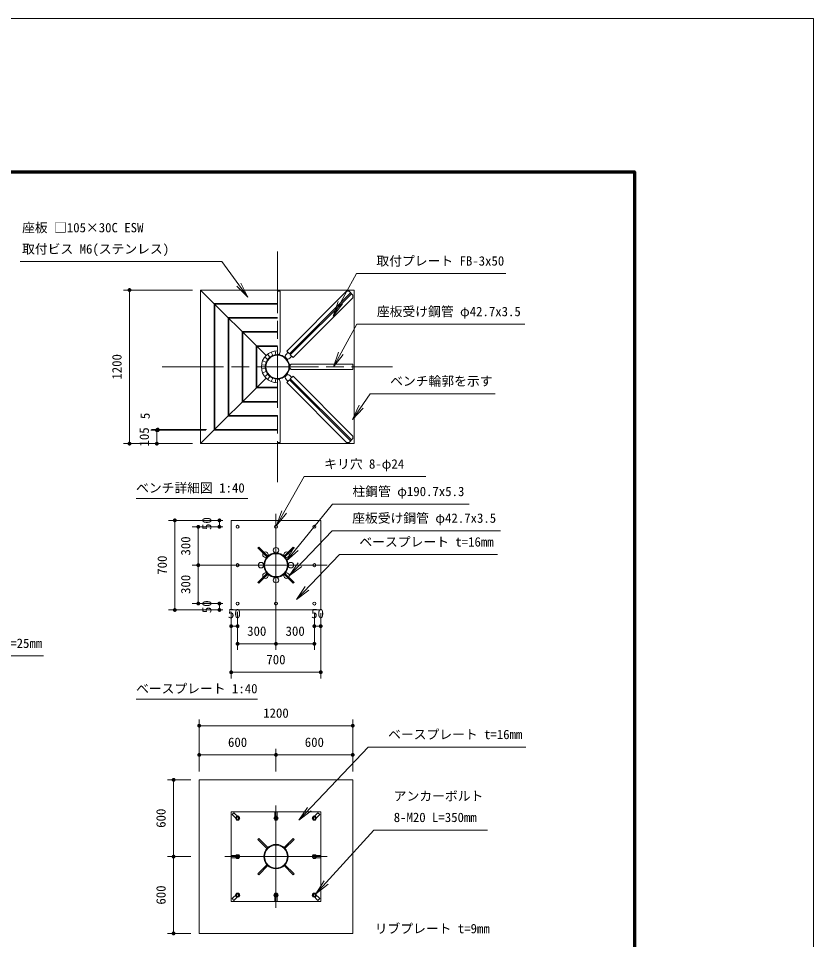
# Model space of a CAD drawing. Units: millimetres at full size, sheet at 1:40. Extents: x -800 to 17600, y -600 to 12480.
# Drawn here: x 11386 to 17600, y 5282 to 12480 of the extents above; entities that cross this region are included whole.
import ezdxf
from ezdxf.enums import TextEntityAlignment as Align

# ---------------------------------------------------------------- set-up
doc = ezdxf.new("R2010")
doc.units = ezdxf.units.MM
doc.header["$LTSCALE"] = 40
doc.linetypes.add('CHAIN', pattern=[18.5, 12, -1.5, 3.5, -1.5])
for name, color, linetype, lineweight in [('D-BMK', 2, 'CHAIN', 13), ('D-STR', 1, 'Continuous', 13), ('D-STR-DIM', 7, 'Continuous', 13), ('D-STR-HTXT', 7, 'Continuous', 13), ('D-STR-TXT', 7, 'Continuous', 13), ('D-TTL', 7, 'Continuous', 70), ('V-nasSTD', 5, 'Continuous', 13)]:
    doc.layers.add(name, color=color, linetype=linetype, lineweight=lineweight)
doc.styles.add('ＭＳ ゴシック', font='')
doc.styles.get('ＭＳ ゴシック').set_extended_font_data('MS Gothic')

# ---------------------------------------------------------------- blocks, each defined once
blk = doc.blocks.new('filled_dot')
at = {"color": 0, "linetype": 'Continuous', "lineweight": -2, "const_width": 1.25}
blk.add_lwpolyline([(-0.625, 0, 1), (0.625, 0, 1)], format="xyb", close=True, dxfattribs=at)
blk = doc.blocks.new('open_arrow')
at = {"color": 0, "linetype": 'Continuous', "lineweight": -2}
blk.add_lwpolyline([(7.5, 1.25), (0, 0), (7.5, -1.25)], dxfattribs=at)

msp = doc.modelspace()

# ---------------------------------------------------------------- linework, layer by layer
at = {"layer": 'D-BMK'}
for p, q in [((13410.27, 10657.57), (13410.27, 8857.57)), ((12510.27, 9757.57), (14310.27, 9757.57))]:
    msp.add_line(p, q, dxfattribs=at)
at = {"layer": 'D-STR'}
for p, q in [((12810.27, 10357.57), (13321.63, 9846.2)), ((13410.27, 10357.57), (12810.27, 10357.57)), ((12810.27, 10357.57), (12810.27, 9157.57)), ((13970.08, 10347.57), (14000.27, 10317.37)), ((13410.27, 10252.57), (12915.27, 10252.57)), ((12915.27, 10252.57), (12915.27, 9262.57)), ((13410.27, 10247.57), (12920.27, 10247.57)), ((12920.27, 10247.57), (12920.27, 9267.57)), ((13410.27, 10142.57), (13025.27, 10142.57)), ((13025.27, 10142.57), (13025.27, 9372.57)), ((13410.27, 10137.57), (13030.27, 10137.57)), ((13030.27, 10137.57), (13030.27, 9377.57)), ((13410.27, 10032.57), (13135.27, 10032.57)), ((13135.27, 10032.57), (13135.27, 9482.57)), ((13410.27, 10027.57), (13140.27, 10027.57)), ((13140.27, 10027.57), (13140.27, 9487.57)), ((13410.27, 9922.57), (13245.27, 9922.57)), ((13245.27, 9922.57), (13245.27, 9592.57)), ((13410.27, 9917.57), (13250.27, 9917.57)), ((13250.27, 9917.57), (13250.27, 9597.57)), ((13362.3, 9873.38), (13373.78, 9845.66)), ((13393.91, 9881.84), (13397.82, 9852.1)), ((13477.69, 9855.18), (13492.79, 9870.28)), ((13294.46, 9805.54), (13322.18, 9794.06)), ((13310.82, 9833.88), (13334.62, 9815.61)), ((13333.96, 9857.01), (13352.22, 9833.21)), ((13507.89, 9824.99), (13522.98, 9840.09)), ((13285.99, 9773.93), (13315.73, 9770.01)), ((13285.99, 9741.21), (13315.73, 9745.12)), ((13294.46, 9709.6), (13322.18, 9721.08)), ((13321.63, 9668.93), (12810.27, 9157.57)), ((13310.82, 9681.26), (13334.62, 9699.52)), ((13333.96, 9658.12), (13352.22, 9681.92)), ((13362.3, 9641.76), (13373.78, 9669.48)), ((13393.91, 9633.29), (13397.82, 9663.03)), ((13477.69, 9659.95), (13492.79, 9644.85)), ((13507.89, 9690.14), (13522.98, 9675.05)), ((13245.27, 9592.57), (13410.27, 9592.57)), ((13250.27, 9597.57), (13410.27, 9597.57)), ((13135.27, 9482.57), (13410.27, 9482.57)), ((13140.27, 9487.57), (13410.27, 9487.57)), ((13025.27, 9372.57), (13410.27, 9372.57)), ((13030.27, 9377.57), (13410.27, 9377.57)), ((12915.27, 9262.57), (13410.27, 9262.57)), ((12920.27, 9267.57), (13410.27, 9267.57)), ((12810.27, 9157.57), (13410.27, 9157.57)), ((13970.08, 9167.57), (14000.27, 9197.76)), ((13398.99, 8607.91), (13398.99, 7807.91)), ((12998.99, 8207.91), (13798.99, 8207.91)), ((13748.99, 6280.61), (13048.99, 6280.61)), ((13048.99, 6280.61), (13048.99, 5580.61)), ((13070.71, 6273.04), (13056.57, 6258.9)), ((13106.06, 6237.68), (13070.71, 6273.04)), ((13388.99, 6230.61), (13388.99, 6280.61)), ((13398.99, 6330.61), (13398.99, 5530.61)), ((13408.99, 6230.61), (13408.99, 6280.61)), ((13691.92, 6237.68), (13727.28, 6273.04)), ((13727.28, 6273.04), (13741.42, 6258.9)), ((13748.99, 5580.61), (13748.99, 6280.61)), ((13091.92, 6223.54), (13056.57, 6258.9)), ((13706.06, 6223.54), (13741.42, 6258.9)), ((13257.68, 6065.56), (13264.04, 6071.93)), ((13328.46, 5994.78), (13257.68, 6065.56)), ((13264.04, 6071.93), (13334.83, 6001.14)), ((13463.16, 6001.14), (13533.95, 6071.93)), ((13540.31, 6065.56), (13469.52, 5994.78)), ((13533.95, 6071.93), (13540.31, 6065.56)), ((12998.99, 5930.61), (13798.99, 5930.61)), ((13098.99, 5940.61), (13048.99, 5940.61)), ((13098.99, 5920.61), (13048.99, 5920.61)), ((13698.99, 5940.61), (13748.99, 5940.61)), ((13698.99, 5920.61), (13748.99, 5920.61)), ((13257.68, 5795.66), (13328.46, 5866.45)), ((13334.83, 5860.08), (13264.04, 5789.3)), ((13533.95, 5789.3), (13463.16, 5860.08)), ((13469.52, 5866.45), (13540.31, 5795.66)), ((13264.04, 5789.3), (13257.68, 5795.66)), ((13540.31, 5795.66), (13533.95, 5789.3)), ((13091.92, 5637.68), (13056.57, 5602.33)), ((13106.06, 5623.54), (13070.71, 5588.19)), ((13388.99, 5630.61), (13388.99, 5580.61)), ((13408.99, 5630.61), (13408.99, 5580.61)), ((13691.92, 5623.54), (13727.28, 5588.19)), ((13706.06, 5637.68), (13741.42, 5602.33)), ((13048.99, 5580.61), (13748.99, 5580.61)), ((13070.71, 5588.19), (13056.57, 5602.33)), ((13727.28, 5588.19), (13741.42, 5602.33))]:
    msp.add_line(p, q, dxfattribs=at)
for points in [[(13410.27, 10357.57), (12810.27, 10357.57), (12810.27, 9157.57), (13410.27, 9157.57)], [(13410.27, 10357.57), (14010.27, 10357.57), (14010.27, 9157.57), (13410.27, 9157.57)], [(13410.27, 10347.57), (13431.62, 10347.57), (13431.62, 9874.27)], [(13970.08, 10347.57), (13950.77, 10347.57), (13483.14, 9879.93), (13503.93, 9858.3), (13981.64, 10336.01)], [(13988.71, 10328.93), (13511, 9851.23), (13532.63, 9830.43), (14000.27, 10298.07), (14000.27, 10317.37)], [(13526.97, 9778.92), (14000.27, 9778.92), (14000.27, 9757.57)], [(13526.97, 9736.22), (14000.27, 9736.22), (14000.27, 9757.57)], [(13970.08, 9167.57), (13950.77, 9167.57), (13483.14, 9635.2), (13503.93, 9656.84), (13981.64, 9179.13)], [(13988.71, 9186.2), (13511, 9663.91), (13532.63, 9684.7), (14000.27, 9217.06), (14000.27, 9197.76)], [(13410.27, 9167.57), (13431.62, 9167.57), (13431.62, 9640.87)], [(13328.46, 8272.08), (13257.68, 8342.86), (13264.04, 8349.23), (13334.83, 8278.44)], [(13463.16, 8278.44), (13533.95, 8349.23), (13540.31, 8342.86), (13469.52, 8272.08)], [(13334.83, 8137.38), (13264.04, 8066.6), (13257.68, 8072.96), (13328.46, 8143.75)], [(13469.52, 8143.75), (13540.31, 8072.96), (13533.95, 8066.6), (13463.16, 8137.38)]]:
    msp.add_lwpolyline(points, dxfattribs=at)
for points in [[(13748.99, 8557.91), (13048.99, 8557.91), (13048.99, 7857.91), (13748.99, 7857.91)], [(12798.99, 5330.61), (13998.99, 5330.61), (13998.99, 6530.61), (12798.99, 6530.61)], [(13116.31, 6230.61), (13107.65, 6215.61), (13090.33, 6215.61), (13081.67, 6230.61), (13090.33, 6245.61), (13107.65, 6245.61)], [(13416.31, 6230.61), (13407.65, 6215.61), (13390.33, 6215.61), (13381.67, 6230.61), (13390.33, 6245.61), (13407.65, 6245.61)], [(13716.31, 6230.61), (13707.65, 6215.61), (13690.33, 6215.61), (13681.67, 6230.61), (13690.33, 6245.61), (13707.65, 6245.61)], [(13116.31, 5930.61), (13107.65, 5915.61), (13090.33, 5915.61), (13081.67, 5930.61), (13090.33, 5945.61), (13107.65, 5945.61)], [(13716.31, 5930.61), (13707.65, 5915.61), (13690.33, 5915.61), (13681.67, 5930.61), (13690.33, 5945.61), (13707.65, 5945.61)], [(13116.31, 5630.61), (13107.65, 5615.61), (13090.33, 5615.61), (13081.67, 5630.61), (13090.33, 5645.61), (13107.65, 5645.61)], [(13416.31, 5630.61), (13407.65, 5615.61), (13390.33, 5615.61), (13381.67, 5630.61), (13390.33, 5645.61), (13407.65, 5645.61)], [(13716.31, 5630.61), (13707.65, 5615.61), (13690.33, 5615.61), (13681.67, 5630.61), (13690.33, 5645.61), (13707.65, 5645.61)]]:
    msp.add_lwpolyline(points, close=True, dxfattribs=at)
for centre, radius in [((13410.27, 9757.57), 95.35), ((13410.27, 9757.57), 90.05), ((13098.99, 8507.91), 12), ((13398.99, 8507.91), 12), ((13698.99, 8507.91), 12), ((13316.47, 8290.43), 21.35), ((13398.99, 8207.91), 95.35), ((13398.99, 8207.91), 89.35), ((13398.99, 8324.61), 21.35), ((13481.51, 8290.43), 21.35), ((13098.99, 8207.91), 12), ((13282.29, 8207.91), 21.35), ((13515.69, 8207.91), 21.35), ((13698.99, 8207.91), 12), ((13316.47, 8125.39), 21.35), ((13481.51, 8125.39), 21.35), ((13398.99, 8091.21), 21.35), ((13098.99, 7907.91), 12), ((13398.99, 7907.91), 12), ((13698.99, 7907.91), 12), ((13098.99, 6230.61), 15), ((13098.99, 6230.61), 7.83), ((13398.99, 6230.61), 15), ((13398.99, 6230.61), 7.83), ((13698.99, 6230.61), 15), ((13698.99, 6230.61), 7.83), ((13398.99, 5930.61), 95.35), ((13398.99, 5930.61), 89.35), ((13098.99, 5930.61), 15), ((13098.99, 5930.61), 12), ((13098.99, 5930.61), 7.83), ((13698.99, 5930.61), 15), ((13698.99, 5930.61), 7.83), ((13098.99, 5630.61), 15), ((13098.99, 5630.61), 7.83), ((13398.99, 5630.61), 15), ((13398.99, 5630.61), 7.83), ((13698.99, 5630.61), 15), ((13698.99, 5630.61), 7.83)]:
    msp.add_circle(centre, radius, dxfattribs=at)
for centre, radius, start, end in [((13410.27, 9757.57), 125.35, 90, 270), ((13410.27, 9874.27), 21.35, 270, 0), ((13492.79, 9840.09), 21.35, 135, 315), ((13526.97, 9757.57), 21.35, 90, 180), ((13526.97, 9757.57), 21.35, 180, 270), ((13410.27, 9640.87), 21.35, 0, 90), ((13492.79, 9675.05), 21.35, 45, 225), ((13098.99, 6230.61), 10, 270, 200), ((13398.99, 6230.61), 10, 270, 200), ((13698.99, 6230.61), 10, 270, 200), ((13098.99, 5930.61), 10, 270, 200), ((13698.99, 5930.61), 10, 270, 200), ((13098.99, 5630.61), 10, 270, 200), ((13398.99, 5630.61), 10, 270, 200), ((13698.99, 5630.61), 10, 270, 200)]:
    msp.add_arc(centre, radius, start, end, dxfattribs=at)
at = {"layer": 'D-STR-DIM'}
for p, q in [((12746.27, 10357.57), (12206.36, 10357.57)), ((12254.36, 9157.57), (12254.36, 10357.57)), ((12851.27, 9262.57), (12420.38, 9262.57)), ((12856.27, 9267.57), (12426.88, 9267.57)), ((12851.27, 9262.57), (12426.88, 9262.57)), ((12468.38, 9157.57), (12468.38, 9262.57)), ((12474.88, 9262.57), (12474.88, 9267.57)), ((12746.27, 9157.57), (12206.36, 9157.57)), ((12746.27, 9157.57), (12420.38, 9157.57)), ((12984.99, 8557.91), (12560.47, 8557.91)), ((12608.47, 7857.91), (12608.47, 8557.91)), ((12984.99, 8507.86), (12744.02, 8507.86)), ((12792.02, 8207.91), (12792.02, 8507.86)), ((12984.99, 8557.91), (12908.99, 8557.91)), ((12984.99, 8507.86), (12908.99, 8507.86)), ((12956.99, 8507.86), (12956.99, 8557.91)), ((13022.99, 8207.91), (12744.02, 8207.91)), ((13022.99, 8207.91), (12744.02, 8207.91)), ((12792.02, 7907.91), (12792.02, 8207.91)), ((12984.99, 7857.91), (12560.47, 7857.91)), ((12984.99, 7907.91), (12744.02, 7907.91)), ((12984.99, 7907.91), (12908.99, 7907.91)), ((12984.99, 7857.91), (12908.99, 7857.91)), ((12956.99, 7857.91), (12956.99, 7907.91)), ((13048.99, 7843.91), (13048.99, 7323.3)), ((13048.99, 7793.91), (13048.99, 7683.22)), ((13098.99, 7843.91), (13098.99, 7683.22)), ((13098.99, 7843.91), (13098.99, 7545.69)), ((13398.99, 7840.43), (13398.99, 7545.69)), ((13398.99, 7840.43), (13398.99, 7545.69)), ((13698.99, 7831.91), (13698.99, 7545.69)), ((13698.99, 7831.91), (13698.99, 7683.22)), ((13748.99, 7831.91), (13748.99, 7683.22)), ((13748.99, 7793.91), (13748.99, 7323.3)), ((13098.99, 7731.22), (13048.99, 7731.22)), ((13748.99, 7731.22), (13698.99, 7731.22)), ((13398.99, 7593.69), (13098.99, 7593.69)), ((13698.99, 7593.69), (13398.99, 7593.69)), ((13748.99, 7371.3), (13048.99, 7371.3)), ((12798.99, 6594.61), (12798.99, 7001.54)), ((13998.99, 6594.61), (13998.99, 7001.54)), ((13998.99, 6953.54), (12798.99, 6953.54)), ((12798.99, 6594.61), (12798.99, 6773.61)), ((13398.99, 6594.61), (13398.99, 6773.61)), ((13398.99, 6594.61), (13398.99, 6773.61)), ((13998.99, 6594.61), (13998.99, 6773.61)), ((13398.99, 6725.61), (12798.99, 6725.61)), ((13998.99, 6725.61), (13398.99, 6725.61)), ((12734.99, 6530.61), (12550.99, 6530.61)), ((12598.99, 5930.61), (12598.99, 6530.61)), ((12734.99, 5930.61), (12550.99, 5930.61)), ((12734.99, 5930.61), (12550.99, 5930.61)), ((12598.99, 5330.61), (12598.99, 5930.61)), ((12734.99, 5330.61), (12550.99, 5330.61))]:
    msp.add_line(p, q, dxfattribs=at)
at = {"layer": 'D-STR-HTXT'}
for points in [[(13180.2, 10302.33), (12975.33, 10579.78), (12855.33, 10579.78), (11398.99, 10579.78)], [(13844.69, 10153.08), (14028.2, 10486.36), (14148.2, 10486.36), (15195.37, 10486.36)], [(13848.33, 9757.82), (14031.85, 10091.1), (14151.85, 10091.1), (15342.83, 10091.1)], [(13996.63, 9346.94), (14135.57, 9547.48), (14255.57, 9547.48), (15111.11, 9547.48)], [(13403.73, 8518.94), (13620.21, 8900.04), (13740.21, 8900.04), (14569.66, 8900.04)], [(13481.17, 8242.98), (13841.15, 8685.32), (13961.15, 8685.32), (14909.06, 8685.32)], [(13502.86, 8125.39), (13839.1, 8476.8), (13959.1, 8476.8), (15154.12, 8476.8)], [(13559.13, 7939.82), (13895.36, 8291.23), (14015.36, 8291.23), (15130.47, 8291.23)], [(9951.83, 8124.63), (10317.58, 7498.73), (10437.58, 7498.73), (11583.09, 7498.73)], [(13576.6, 6214.23), (14119.7, 6786.65), (14239.7, 6786.65), (15351.03, 6786.65)], [(13710.56, 5640.16), (14163.85, 6138.48), (14283.85, 6138.48), (15051.53, 6138.48)]]:
    msp.add_lwpolyline(points, dxfattribs=at)
at = {"layer": 'D-STR-TXT'}
for p, q in [((12305.56, 8728.47), (13179.35, 8728.47)), ((12305.56, 7160), (13255.56, 7160))]:
    msp.add_line(p, q, dxfattribs=at)
at = {"layer": 'D-TTL'}
msp.add_lwpolyline([(600, 600), (600, 11280), (16200, 11280), (16200, 600)], close=True, dxfattribs=at)
at = {"layer": 'V-nasSTD'}
msp.add_lwpolyline([(-800, -600), (-800, 12480), (17600, 12480), (17600, -600)], close=True, dxfattribs=at)

# ---------------------------------------------------------------- block references
at = {"layer": 'D-STR-DIM', "xscale": 12, "yscale": 12}
for p, rotation in [((12254.36, 10357.57), 270), ((12468.38, 9262.57), 270), ((12474.88, 9267.57), 270), ((12474.88, 9262.57), 90), ((12254.36, 9157.57), 90), ((12468.38, 9157.57), 90), ((12608.47, 8557.91), 270), ((12956.99, 8557.91), 270), ((12792.02, 8507.86), 270), ((12956.99, 8507.86), 90), ((12792.02, 8207.91), 90), ((12792.02, 8207.91), 270), ((12792.02, 7907.91), 90), ((12956.99, 7907.91), 270), ((12608.47, 7857.91), 90), ((12956.99, 7857.91), 90), ((13098.99, 7731.22), 180), ((13748.99, 7731.22), 180), ((13398.99, 7593.69), 180), ((13698.99, 7593.69), 180), ((13748.99, 7371.3), 180), ((13998.99, 6953.54), 180), ((13398.99, 6725.61), 180), ((13998.99, 6725.61), 180), ((12598.99, 6530.61), 270), ((12598.99, 5930.61), 90), ((12598.99, 5930.61), 270), ((12598.99, 5330.61), 90)]:
    msp.add_blockref('filled_dot', p, dxfattribs=dict(at, rotation=rotation))
for p in [(13048.99, 7731.22), (13698.99, 7731.22), (13098.99, 7593.69), (13398.99, 7593.69), (13048.99, 7371.3), (12798.99, 6953.54), (12798.99, 6725.61), (13398.99, 6725.61)]:
    msp.add_blockref('filled_dot', p, dxfattribs=at)
at = {"layer": 'D-STR-HTXT', "xscale": 16, "yscale": 16}
for p, rotation in [((13180.2, 10302.33), 126.4), ((13844.69, 10153.08), 61.2), ((13848.33, 9757.82), 61.2), ((13996.63, 9346.94), 55.3), ((13403.73, 8518.94), 60.4), ((13481.17, 8242.98), 50.9), ((13502.86, 8125.39), 46.3), ((13559.13, 7939.82), 46.3), ((13576.6, 6214.23), 46.5), ((13710.56, 5640.16), 47.7)]:
    msp.add_blockref('open_arrow', p, dxfattribs=dict(at, rotation=rotation))

# ---------------------------------------------------------------- texts
at = {"layer": 'D-STR-DIM', "style": 'ＭＳ ゴシック'}
for s, p in [('1200', (12118.85, 9757.57)), ('5', (12339.37, 9374.33)), ('105', (12332.87, 9210.07)), ('50', (12821.48, 8532.89)), ('300', (12656.51, 8357.89)), ('700', (12472.96, 8207.91)), ('300', (12656.51, 8057.91)), ('50', (12821.48, 7882.91)), ('600', (12463.48, 6230.61)), ('600', (12463.48, 5630.61))]:
    msp.add_text(s, height=73.31, rotation=90, dxfattribs=at).set_placement(p, align=Align.TOP_CENTER)
for s, p in [('50', (13073.99, 7866.73)), ('50', (13723.99, 7866.73)), ('300', (13248.99, 7729.2)), ('300', (13548.99, 7729.2)), ('700', (13398.99, 7506.81)), ('1200', (13398.99, 7089.05)), ('600', (13098.99, 6861.12)), ('600', (13698.99, 6861.12))]:
    msp.add_text(s, height=73.31, dxfattribs=at).set_placement(p, align=Align.TOP_CENTER)
at = {"layer": 'D-STR-HTXT', "style": 'ＭＳ ゴシック'}
for s, p in [('座板 □105×30C ESW', (11414.99, 10881.96)), ('取付ビス M6(ステンレス)', (11414.99, 10715.29)), ('取付プレート FB-3x50', (14183.71, 10621.87)), ('座板受け鋼管 φ42.7x3.5', (14187.36, 10226.61)), ('ベンチ輪郭を示す', (14291.08, 9682.99)), ('キリ穴 8-φ24', (13775.72, 9035.55)), ('柱鋼管 φ190.7x5.3', (13996.66, 8820.83)), ('座板受け鋼管 φ42.7x3.5', (13994.61, 8612.31)), ('ベースプレート t=16mm', (14050.88, 8426.74)), ('野地板:桧一等材 t=25mm', (10473.09, 7634.24)), ('ベースプレート t=16mm', (14275.21, 6922.16)), ('アンカーボルト', (14319.36, 6440.66)), ('8-M20 L=350mm', (14319.36, 6273.99)), ('リブプレート t=9mm', (14170.45, 5405.01))]:
    msp.add_text(s, height=73.31, dxfattribs=at).set_placement(p, align=Align.TOP_LEFT)
at = {"layer": 'D-STR-TXT', "style": 'ＭＳ ゴシック'}
for s, p in [('ベンチ詳細図 1:40', (12305.56, 8848.47)), ('ベースプレート 1:40', (12305.56, 7280))]:
    msp.add_text(s, height=73.31, dxfattribs=at).set_placement(p, align=Align.TOP_LEFT)

doc.saveas('drawing.dxf')
